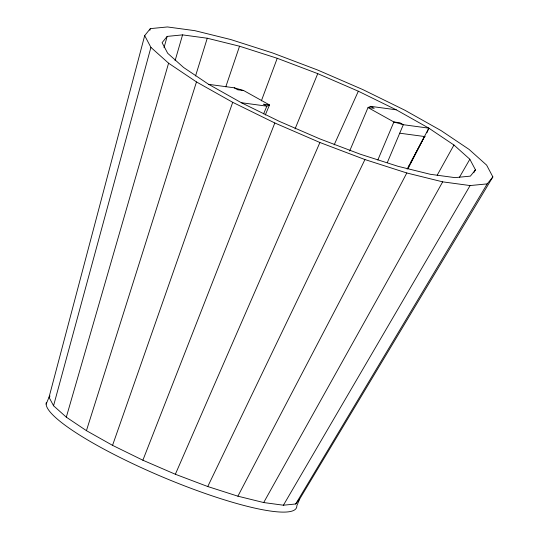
<?xml version="1.0" encoding="UTF-8"?>
<svg xmlns="http://www.w3.org/2000/svg" width="539" height="539" viewBox="0 0 539 539"><rect width="100%" height="100%" fill="white"/><g stroke="black" fill="none" stroke-linecap="round" stroke-linejoin="round"><path stroke-width="0.81" d="M50.033 396.01L49.029 397.27L53.556 405.773L66.31 417.166L86.435 430.661L112.55 445.349L142.875 460.218L175.35 474.266L207.758 486.535L237.894 496.183L263.692 502.55L283.413 505.211L295.695 503.985L299.711 498.946L492.862 176.913L486.636 165.123L468.97 149.323L441.064 130.593L404.829 110.199L362.734 89.535L317.633 70.016L272.619 52.963L230.746 39.542L194.869 30.669L167.44 26.95L150.32 28.634L144.688 35.608L49.029 397.27L46.138 404.109M149.889 30.258L150.32 28.634M53.556 405.773L150.913 47.392L144.688 35.608M164.018 47.735L167.171 36.396L182.573 34.88L207.259 38.229L239.545 46.219L277.235 58.293L317.747 73.641L358.334 91.212L396.226 109.801L428.849 128.161L453.946 145.018L469.846 159.234L475.452 169.846L473.747 172.749M66.31 417.166L168.579 63.191L150.913 47.392M175.081 60.712L182.573 34.88M195.536 75.986L207.259 38.229M86.435 430.661L196.479 81.928L168.579 63.191M225.794 86.833L239.545 46.219M112.55 445.349L232.713 102.322L196.479 81.928M261.361 100.881L277.235 58.293M142.875 460.218L274.816 122.98L232.713 102.322M295.042 128.929L317.747 73.641M263.605 113.877L266.859 106.163L269.52 104.95L243.648 90.532L234.229 87.81L208.687 84.353L183.597 67.496L167.696 53.28L162.098 42.669L167.171 36.396M265.262 115.036L269.52 104.95L263.322 104.175L266.859 106.163L241.324 102.713L208.687 84.353M349.67 150.994L368.016 107.564L370.677 106.351L396.219 109.801M377.839 159.982L393.888 121.982L399.776 122.717L403.313 124.704L428.849 128.161L426.895 132.789M387.271 162.67L403.313 124.704L393.888 121.982L368.016 107.564L374.214 108.339L370.677 106.351M299.711 498.946L296.821 505.777A135.7 23.797 22.9 0 1 168.384 479.434A135.7 23.797 22.9 0 1 46.341 402.512M175.35 474.266L319.91 142.505L364.93 159.551L406.797 172.972L442.674 181.845L470.102 185.564L487.222 183.887L492.862 176.913M334.126 144.93L358.334 91.212M207.758 486.535L364.93 159.551M408.016 168.667L424.51 136.529L425.264 136.643M237.894 496.183L406.797 172.972M408.858 166.174L409.64 164.685M410.422 163.196L413.952 156.485M414.734 154.996L428.835 128.154M407.127 169.131L424.51 136.529L399.729 133.194M437.19 175.209L453.946 145.018M263.692 502.55L442.674 181.845M459.349 177.459L469.846 159.234M283.413 505.211L470.102 185.564M295.695 503.985L487.222 183.887M475.452 169.846L470.379 176.125L454.97 177.634L430.284 174.286L397.998 166.302L360.315 154.221L319.795 138.88L279.209 121.309L241.317 102.713M243.648 90.532L237.76 89.797L234.229 87.81M274.816 122.98L319.91 142.505"/></g></svg>
